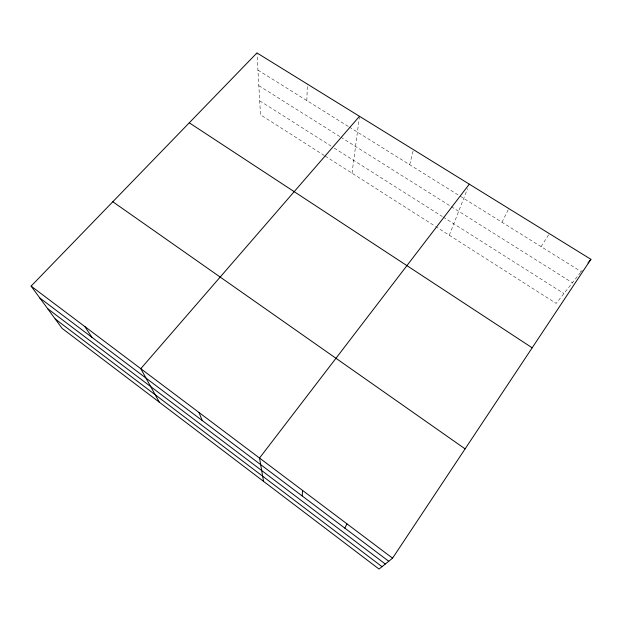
<?xml version="1.0" encoding="UTF-8"?>
<svg xmlns="http://www.w3.org/2000/svg" width="622" height="622" viewBox="0 0 622 622"><rect width="100%" height="100%" fill="white"/><g stroke="black" fill="none" stroke-linecap="round" stroke-linejoin="round"><path stroke-width="0.47" stroke-dasharray="3.11 2.33" d="M306.864 100.593L307.354 84.087M352.029 173.196L359.368 117.231M409.673 164.698L413.436 149.645M449.309 235.248L467.565 188.614M501.946 222.233L508.835 208.595M541.086 246.639L549.358 233.639M580.598 272.382L556.154 303.404L436.349 226.983M582.332 270.189L581.189 271.635L459.635 195.852M257.936 70.092L348.444 126.523M349.261 127.036L458.818 195.339M258.838 85.673L339.985 136.677M340.802 137.19L450.499 206.131M451.315 206.652L572.419 282.761M259.708 100.857L331.06 146.046M334.294 148.098L442.312 216.518M443.136 217.039L563.921 293.545M324.326 155.523L260.517 114.821L256.948 52.932M325.143 156.044L435.54 226.47"/><path stroke-width="0.93" d="M302.175 495.944L302.603 490.463M344.845 528.148L346.936 523.825M392.575 558.175L590.9 259.312L256.948 52.932L31.1 286.12L62.114 328.385L379.047 569.068L392.575 558.175L31.1 286.12M469.307 184.166L259.529 458.049L263.534 481.35M588.047 262.935L590.9 259.312M359.493 116.306L140.79 368.675L159.325 402.209M189.267 122.814L532.168 347.815M112.815 201.753L465.108 448.874M39.792 297.969L388.742 561.262M47.63 308.644L385.313 564.022M55.203 318.969L382.025 566.665M84.88 326.597L91.908 337.287M198.962 412.456L202.22 420.526"/></g></svg>
